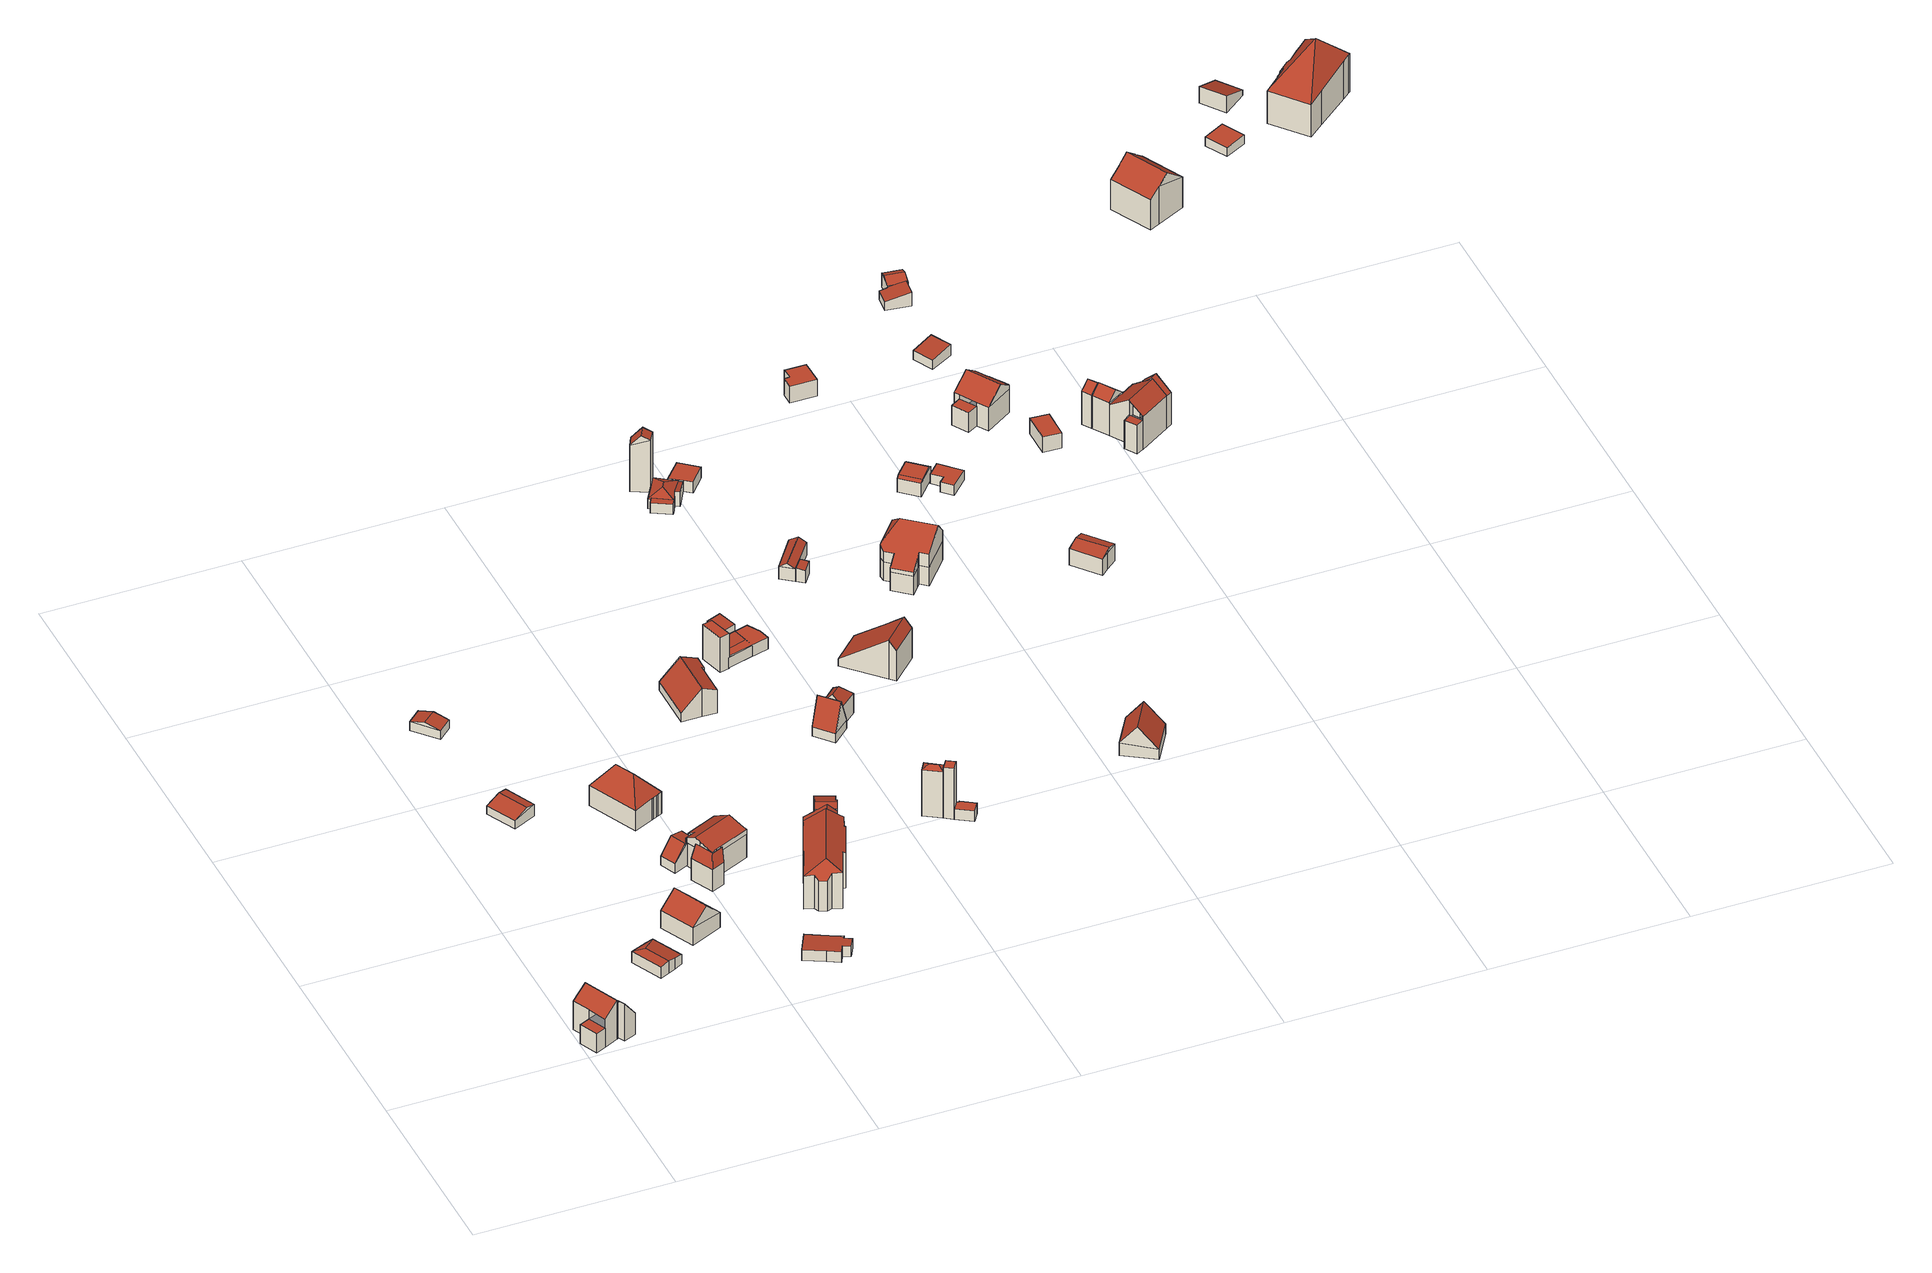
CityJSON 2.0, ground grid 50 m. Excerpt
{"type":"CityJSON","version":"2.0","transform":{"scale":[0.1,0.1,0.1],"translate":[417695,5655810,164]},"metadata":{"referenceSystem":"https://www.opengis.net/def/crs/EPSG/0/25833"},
"CityObjects":{
"building1":{"type":"Building","attributes":{"Gemeindeschluessel":14612000,"Geometrietyp2DReferenz":"3000","function":"31001_9998","roofType":"9999"},"children":["building1-1","building1-2"]},
"building1-1":{"type":"BuildingPart","attributes":{"Dachtyp_tdc":"tdcPolyFlatRoof","Dachneigung":0,"QualitaetDacherkennung":58,"Geometrietyp2DReferenz":"3000","measuredHeight":5.36,"roofType":"1000"},"parents":["building1"],"geometry":[{"type":"MultiSurface","lod":"2","boundaries":[[[0,1,2,3]],[[1,4,5,2]],[[4,6,7,5]],[[6,8,9,7]],[[8,6,4,1,0]],[[3,2,5,7,9]]],"semantics":{"surfaces":[{"type":"WallSurface"},{"type":"RoofSurface"},{"type":"GroundSurface"}],"values":[0,0,0,0,1,2]}}]},
"building1-2":{"type":"BuildingPart","attributes":{"Dachtyp_tdc":"tdcGableRoof","Dachneigung":50.96,"QualitaetDacherkennung":62,"Geometrietyp2DReferenz":"3000","measuredHeight":10.91,"roofType":"3100"},"parents":["building1"],"geometry":[{"type":"MultiSurface","lod":"2","boundaries":[[[10,11,12,9]],[[11,13,14,12]],[[13,15,16,14]],[[15,17,18,16]],[[17,19,20,18]],[[19,21,22,20]],[[21,23,24,22]],[[23,25,0,3,24]],[[10,9,8]],[[23,21,19,17,15,13]],[[13,11,10,25,23]],[[12,14,16,18,20,22,24,3,9]]],"semantics":{"surfaces":[{"type":"WallSurface"},{"type":"RoofSurface"},{"type":"GroundSurface"}],"values":[0,0,0,0,0,0,0,0,0,1,1,2]}}]},
"building2":{"type":"Building","attributes":{"Dachtyp_tdc":"tdcPolyFlatRoof","Gemeindeschluessel":14612000,"Dachneigung":51.79,"QualitaetDacherkennung":32,"Geometrietyp2DReferenz":"3000","measuredHeight":10.59,"function":"31001_9998","roofType":"2100"},"geometry":[{"type":"Solid","lod":"2","boundaries":[[[[26,27,28,29]],[[27,30,31,28]],[[30,19,32,31]],[[19,26,29,32]],[[19,30,27,26]],[[29,28,31,32]]]],"semantics":{"surfaces":[{"type":"WallSurface"},{"type":"RoofSurface"},{"type":"GroundSurface"}],"values":[[0,0,0,0,1,2]]}}]},
"building3":{"type":"Building","attributes":{"Dachtyp_tdc":"tdcHipAndGableRoof","Gemeindeschluessel":14612000,"Dachneigung":10.29,"QualitaetDacherkennung":81,"Geometrietyp2DReferenz":"3000","measuredHeight":3.55,"function":"31001_9998","roofType":"5000"},"geometry":[{"type":"Solid","lod":"2","boundaries":[[[[33,34,35,36]],[[34,37,38,35]],[[37,39,40,38]],[[39,41,42,40]],[[41,43,44,42]],[[43,45,46,44]],[[45,47,48,46]],[[47,33,36,48]],[[43,41,39,37,49]],[[37,34,33,49]],[[33,47,45,43,49]],[[36,35,38,40,42,44,46,48]]]],"semantics":{"surfaces":[{"type":"WallSurface"},{"type":"RoofSurface"},{"type":"GroundSurface"}],"values":[[0,0,0,0,0,0,0,0,1,1,1,2]]}}]},
"building4":{"type":"Building","attributes":{"Dachtyp_tdc":"tdcGableRoof","Gemeindeschluessel":14612000,"Dachneigung":18.29,"QualitaetDacherkennung":72,"Geometrietyp2DReferenz":"3000","measuredHeight":3.68,"function":"31001_9998","roofType":"3100"},"geometry":[{"type":"Solid","lod":"2","boundaries":[[[[50,51,52,53]],[[51,54,55,52]],[[54,56,57,55]],[[56,50,53,57]],[[54,51,58]],[[50,56,59]],[[51,50,59,58]],[[56,54,58,59]],[[53,52,55,57]]]],"semantics":{"surfaces":[{"type":"WallSurface"},{"type":"RoofSurface"},{"type":"GroundSurface"}],"values":[[0,0,0,0,0,0,1,1,2]]}}]},
"building5":{"type":"Building","attributes":{"Dachtyp_tdc":"tdcGableRoof","Gemeindeschluessel":14612000,"Dachneigung":14.4,"QualitaetDacherkennung":84,"Geometrietyp2DReferenz":"3000","measuredHeight":3.56,"function":"31001_9998","roofType":"3100"},"geometry":[{"type":"Solid","lod":"2","boundaries":[[[[60,61,62,63]],[[61,64,65,62]],[[64,66,67,65]],[[66,60,63,67]],[[64,61,68]],[[60,66,69]],[[61,60,69,68]],[[66,64,68,69]],[[63,62,65,67]]]],"semantics":{"surfaces":[{"type":"WallSurface"},{"type":"RoofSurface"},{"type":"GroundSurface"}],"values":[[0,0,0,0,0,0,1,1,2]]}}]},
"building6":{"type":"Building","attributes":{"Dachtyp_tdc":"tdcGableRoof","Gemeindeschluessel":14612000,"Dachneigung":44.96,"QualitaetDacherkennung":65,"Geometrietyp2DReferenz":"3000","measuredHeight":8.73,"function":"31001_9998","roofType":"3100"},"geometry":[{"type":"Solid","lod":"2","boundaries":[[[[70,71,72,73]],[[71,74,75,72]],[[74,76,77,75]],[[76,70,73,77]],[[74,71,78]],[[70,76,79]],[[71,70,79,78]],[[76,74,78,79]],[[73,72,75,77]]]],"semantics":{"surfaces":[{"type":"WallSurface"},{"type":"RoofSurface"},{"type":"GroundSurface"}],"values":[[0,0,0,0,0,0,1,1,2]]}}]},
"building7":{"type":"Building","attributes":{"Dachtyp_tdc":"tdcFreeFormRoof","Gemeindeschluessel":14612000,"Dachneigung":49.81,"QualitaetDacherkennung":14,"Geometrietyp2DReferenz":"3000","measuredHeight":6.57,"function":"31001_9998","roofType":"5000"},"geometry":[{"type":"Solid","lod":"2","boundaries":[[[[80,81,82,83]],[[81,84,85,82]],[[84,86,87,85]],[[86,88,89,87]],[[88,90,91,89]],[[90,92,93,91]],[[92,80,83,93]],[[90,88,86,94,95,80,92]],[[81,95,94,84]],[[86,84,94]],[[81,80,95]],[[83,82,85,87,89,91,93]]]],"semantics":{"surfaces":[{"type":"WallSurface"},{"type":"RoofSurface"},{"type":"GroundSurface"}],"values":[[0,0,0,0,0,0,0,1,1,0,0,2]]}}]},
"building8":{"type":"Building","attributes":{"Dachtyp_tdc":"tdcFreeFormRoof","Gemeindeschluessel":14612000,"Dachneigung":50.36,"QualitaetDacherkennung":69,"Geometrietyp2DReferenz":"3000","measuredHeight":11.25,"function":"31001_9998","roofType":"5000"},"geometry":[{"type":"Solid","lod":"2","boundaries":[[[[96,97,98,99]],[[97,100,101,98]],[[100,102,103,101]],[[102,104,105,103]],[[104,106,107,105]],[[106,108,109,107]],[[108,110,111,109]],[[110,96,99,111]],[[106,104,112,113,96,110,108]],[[114,115,100,97]],[[113,112,102,115,114]],[[96,113,114,97]],[[102,100,115]],[[104,102,112]],[[99,98,101,103,105,107,109,111]]]],"semantics":{"surfaces":[{"type":"WallSurface"},{"type":"RoofSurface"},{"type":"GroundSurface"}],"values":[[0,0,0,0,0,0,0,0,1,1,1,1,0,0,2]]}}]},
"building9":{"type":"Building","attributes":{"Dachtyp_tdc":"tdcFreeFormRoof","Gemeindeschluessel":14612000,"Dachneigung":66.87,"QualitaetDacherkennung":10,"Geometrietyp2DReferenz":"3000","measuredHeight":9.53,"function":"31001_9998","roofType":"5000"},"geometry":[{"type":"Solid","lod":"2","boundaries":[[[[116,117,118,119]],[[117,120,121,118]],[[120,122,123,121]],[[122,124,125,123]],[[124,126,127,125]],[[126,116,119,127]],[[128,129,126,124]],[[130,131,128,124,122]],[[130,122,120]],[[131,130,120,117]],[[129,128,131,117,116]],[[129,116,126]],[[119,118,121,123,125,127]]]],"semantics":{"surfaces":[{"type":"WallSurface"},{"type":"RoofSurface"},{"type":"GroundSurface"}],"values":[[0,0,0,0,0,0,1,1,0,1,1,0,2]]}}]},
"building10":{"type":"Building","attributes":{"Dachtyp_tdc":"tdcPolyFlatRoof","Gemeindeschluessel":14612000,"Dachneigung":2.77,"QualitaetDacherkennung":80,"Geometrietyp2DReferenz":"3000","measuredHeight":3.01,"function":"31001_9998","roofType":"2100"},"geometry":[{"type":"Solid","lod":"2","boundaries":[[[[132,133,134,135]],[[133,136,137,134]],[[136,138,139,137]],[[138,140,141,139]],[[140,142,143,141]],[[142,144,145,143]],[[144,146,147,145]],[[146,148,149,147]],[[148,150,151,149]],[[150,132,135,151]],[[150,148,146,144,142,140,138,136,133,132]],[[135,134,137,139,141,143,145,147,149,151]]]],"semantics":{"surfaces":[{"type":"WallSurface"},{"type":"RoofSurface"},{"type":"GroundSurface"}],"values":[[0,0,0,0,0,0,0,0,0,0,1,2]]}}]},
"building11":{"type":"Building","attributes":{"Dachtyp_tdc":"tdcFreeFormRoof","Gemeindeschluessel":14612000,"Dachneigung":14.36,"QualitaetDacherkennung":79,"Geometrietyp2DReferenz":"3000","measuredHeight":9.48,"function":"31001_9998","roofType":"5000"},"geometry":[{"type":"Solid","lod":"2","boundaries":[[[[152,80,153,154]],[[80,92,155,153]],[[92,156,157,155]],[[156,158,159,157]],[[158,160,161,159]],[[160,162,163,161]],[[162,164,165,163]],[[164,166,167,165]],[[166,168,169,167]],[[168,170,171,169]],[[170,172,173,171]],[[172,174,175,173]],[[174,176,177,175]],[[176,178,179,177]],[[178,152,154,179]],[[180,181,182,183,160,158,184,185,186,187]],[[188,189,190,180,187,191,192,193,194]],[[172,188,194,174]],[[174,194,193,176]],[[176,193,192,178]],[[178,192,191,152]],[[152,191,187,186,80]],[[166,181,180,190,168]],[[168,190,189,170]],[[170,189,188,172]],[[156,184,158]],[[92,185,184,156]],[[80,186,185,92]],[[162,183,182,164]],[[160,183,162]],[[164,182,181,166]],[[154,153,155,157,159,161,163,165,167,169,171,173,175,177,179]]]],"semantics":{"surfaces":[{"type":"WallSurface"},{"type":"RoofSurface"},{"type":"GroundSurface"}],"values":[[0,0,0,0,0,0,0,0,0,0,0,0,0,0,0,1,1,0,0,0,0,0,0,0,0,0,0,0,0,0,0,2]]}}]},
"building12":{"type":"Building","attributes":{"Gemeindeschluessel":14612000,"Geometrietyp2DReferenz":"3000","function":"31001_9998","roofType":"9999"},"children":["building12-1","building12-2","building12-3"]},
"building12-1":{"type":"BuildingPart","attributes":{"Dachtyp_tdc":"tdcGableRoof","Dachneigung":33.43,"QualitaetDacherkennung":50,"Geometrietyp2DReferenz":"3000","measuredHeight":12.68,"roofType":"3100"},"parents":["building12"],"geometry":[{"type":"MultiSurface","lod":"2","boundaries":[[[195,196,197,198]],[[196,199,200,197]],[[201,202,203,204]],[[205,206,207,208,209,210]],[[196,195,211,212,209,208,213,214]],[[196,214,199]],[[201,206,205,202]],[[203,215,198,197,200,204]]],"semantics":{"surfaces":[{"type":"WallSurface"},{"type":"RoofSurface"},{"type":"GroundSurface"}],"values":[0,0,0,1,1,0,0,2]}}]},
"building12-2":{"type":"BuildingPart","attributes":{"Dachtyp_tdc":"tdcGableRoof","Dachneigung":23.28,"QualitaetDacherkennung":22,"Geometrietyp2DReferenz":"3000","measuredHeight":11.85,"roofType":"3100"},"parents":["building12"],"geometry":[{"type":"MultiSurface","lod":"2","boundaries":[[[216,217,218,219]],[[217,220,221,218]],[[220,222,223,221]],[[222,224,225,223]],[[224,226,206,201,204,225]],[[227,228,229,200,199,214]],[[228,230,231,229]],[[230,232,233,231]],[[232,216,219,233]],[[228,227,213,207,226,224]],[[224,222,220,217,216,232,230,228]],[[219,218,221,223,225,204,200,229,231,233]]],"semantics":{"surfaces":[{"type":"WallSurface"},{"type":"RoofSurface"},{"type":"GroundSurface"}],"values":[0,0,0,0,0,0,0,0,0,1,1,2]}}]},
"building12-3":{"type":"BuildingPart","attributes":{"Dachtyp_tdc":"tdcHipAndGableRoof","Dachneigung":33.38,"QualitaetDacherkennung":37,"Geometrietyp2DReferenz":"3000","measuredHeight":12.71,"roofType":"5000"},"parents":["building12"],"geometry":[{"type":"MultiSurface","lod":"2","boundaries":[[[234,235,236,237]],[[235,238,239,236]],[[238,240,241,239]],[[240,242,243,241]],[[242,244,245,243]],[[244,246,247,245]],[[246,248,249,247]],[[248,250,251,249]],[[250,252,253,251]],[[252,254,255,253]],[[254,256,257,255]],[[256,258,195,198,257]],[[252,250,248,246,244,242,259]],[[242,240,238,235,234,260,261,210,212,262,259]],[[262,258,256,254,252,259]],[[198,215,203,263,237,236,239,241,243,245,247,249,251,253,255,257]],[[261,260,263,203,202,205]],[[260,234,237,263]]],"semantics":{"surfaces":[{"type":"WallSurface"},{"type":"RoofSurface"},{"type":"GroundSurface"}],"values":[0,0,0,0,0,0,0,0,0,0,0,0,1,1,1,2,0,0]}}]},
"building13":{"type":"Building","attributes":{"Dachtyp_tdc":"tdcGableRoof","Gemeindeschluessel":14612000,"Dachneigung":46.51,"QualitaetDacherkennung":20,"Geometrietyp2DReferenz":"3000","measuredHeight":7.98,"function":"31001_9998","roofType":"3100"},"geometry":[{"type":"Solid","lod":"2","boundaries":[[[[264,265,266,267]],[[265,268,269,266]],[[268,270,271,269]],[[270,272,273,271]],[[272,274,275,273]],[[274,276,277,275]],[[276,278,279,277]],[[278,264,267,279]],[[274,272,270,268]],[[268,265,264,278,276,274]],[[267,266,269,271,273,275,277,279]]]],"semantics":{"surfaces":[{"type":"WallSurface"},{"type":"RoofSurface"},{"type":"GroundSurface"}],"values":[[0,0,0,0,0,0,0,0,1,1,2]]}}]},
"building14":{"type":"Building","attributes":{"Gemeindeschluessel":14612000,"Dachorientierung":0,"MittlereTraufHoehe":192.72,"ObjektHoehe":9.96,"BodenHoehe":182.77,"Geometrietyp2DReferenz":"3000","BezugspunktDach":"2000","AbsoluteHoehe":192.72,"Dachflaeche":16.51,"measuredHeight":9.96,"function":"31001_9998","storeysAboveGround":3},"geometry":[{"type":"MultiSurface","lod":"2","boundaries":[[[280,281,282,283]],[[283,282,284,285]],[[282,281,286,284]],[[281,280,287,286]],[[280,283,285,287]],[[285,284,286,287]]],"semantics":{"surfaces":[{"type":"RoofSurface"},{"type":"WallSurface"},{"type":"GroundSurface"}],"values":[0,1,1,1,1,2]}}]},
"building15":{"type":"Building","attributes":{"Dachtyp_tdc":"tdcFreeFormRoof","Gemeindeschluessel":14612000,"Dachneigung":68.42,"QualitaetDacherkennung":8,"Geometrietyp2DReferenz":"3000","measuredHeight":9.81,"function":"31001_9998","roofType":"5000"},"geometry":[{"type":"Solid","lod":"2","boundaries":[[[[288,289,290,291]],[[289,292,293,290]],[[292,294,295,293]],[[294,296,297,295]],[[296,288,291,297]],[[298,296,294,292,299]],[[288,298,299,289]],[[292,289,299]],[[288,296,298]],[[291,290,293,295,297]]]],"semantics":{"surfaces":[{"type":"WallSurface"},{"type":"RoofSurface"},{"type":"GroundSurface"}],"values":[[0,0,0,0,0,1,1,0,0,2]]}}]},
"building16":{"type":"Building","attributes":{"Dachtyp_tdc":"tdcPolyFlatRoof","Gemeindeschluessel":14612000,"Dachneigung":5.28,"QualitaetDacherkennung":84,"Geometrietyp2DReferenz":"3000","measuredHeight":3.54,"function":"31001_9998","roofType":"2100"},"geometry":[{"type":"Solid","lod":"2","boundaries":[[[[300,301,302,303]],[[301,304,305,302]],[[304,306,307,305]],[[306,308,309,307]],[[308,310,311,309]],[[308,306,304,301,300,310]],[[311,303,302,305,307,309]],[[310,300,303,311]]]],"semantics":{"surfaces":[{"type":"WallSurface"},{"type":"RoofSurface"},{"type":"GroundSurface"}],"values":[[0,0,0,0,0,1,2,0]]}}]},
"building17":{"type":"Building","attributes":{"Dachtyp_tdc":"tdcFreeFormRoof","Gemeindeschluessel":14612000,"Dachneigung":32.4,"QualitaetDacherkennung":2,"Geometrietyp2DReferenz":"3000","measuredHeight":14.07,"function":"31001_9998","roofType":"5000"},"geometry":[{"type":"Solid","lod":"2","boundaries":[[[[312,313,314,315]],[[313,316,317,314]],[[316,318,319,317]],[[318,320,321,319]],[[320,312,315,321]],[[322,320,318]],[[323,324,322,318,316]],[[323,316,313]],[[324,323,313,312]],[[322,324,312,320]],[[315,314,317,319,321]]]],"semantics":{"surfaces":[{"type":"WallSurface"},{"type":"RoofSurface"},{"type":"GroundSurface"}],"values":[[0,0,0,0,0,1,1,1,1,1,2]]}}]},
"building18":{"type":"Building","attributes":{"Dachtyp_tdc":"tdcPolyFlatRoof","Gemeindeschluessel":14612000,"Dachneigung":3.22,"QualitaetDacherkennung":56,"Geometrietyp2DReferenz":"3000","measuredHeight":2.99,"function":"31001_9998","roofType":"2100"},"geometry":[{"type":"Solid","lod":"2","boundaries":[[[[325,326,327,328]],[[326,329,330,327]],[[329,331,332,330]],[[331,333,334,332]],[[333,325,328,334]],[[333,331,329,326,325]],[[328,327,330,332,334]]]],"semantics":{"surfaces":[{"type":"WallSurface"},{"type":"RoofSurface"},{"type":"GroundSurface"}],"values":[[0,0,0,0,0,1,2]]}}]},
"building19":{"type":"Building","attributes":{"Dachtyp_tdc":"tdcPolyFlatRoof","Gemeindeschluessel":14612000,"Dachneigung":0,"QualitaetDacherkennung":4,"Geometrietyp2DReferenz":"3000","measuredHeight":14.51,"function":"31001_9998","roofType":"1000"},"geometry":[{"type":"Solid","lod":"2","boundaries":[[[[335,336,315,337]],[[336,338,321,315]],[[338,339,340,321]],[[339,335,337,340]],[[339,338,336,335]],[[337,315,321,340]]]],"semantics":{"surfaces":[{"type":"WallSurface"},{"type":"RoofSurface"},{"type":"GroundSurface"}],"values":[[0,0,0,0,1,2]]}}]},
"building20":{"type":"Building","attributes":{"Gemeindeschluessel":14612000,"Dachneigung":90,"Dachorientierung":0,"MittlereTraufHoehe":186.32,"QualitaetDacherkennung":70,"ObjektHoehe":3.33,"BodenHoehe":183,"Geometrietyp2DReferenz":"3000","AbsoluteHoehe":186.32,"Dachflaeche":70.35,"measuredHeight":3.33,"function":"31001_9998","roofType":"1000","storeysAboveGround":1},"geometry":[{"type":"MultiSurface","lod":"2","boundaries":[[[341,342,343,344]],[[342,345,346,343]],[[345,347,348,346]],[[347,349,350,348]],[[349,341,344,350]],[[349,347,345,342,341]],[[344,343,346,348,350]]],"semantics":{"surfaces":[{"type":"WallSurface"},{"type":"RoofSurface"},{"type":"GroundSurface"}],"values":[0,0,0,0,0,1,2]}}]},
"building21":{"type":"Building","attributes":{"Dachtyp_tdc":"tdcFreeFormRoof","Gemeindeschluessel":14612000,"Dachneigung":48.49,"QualitaetDacherkennung":9,"Geometrietyp2DReferenz":"3000","measuredHeight":8.35,"function":"31001_9998","roofType":"5000"},"geometry":[{"type":"Solid","lod":"2","boundaries":[[[[351,352,353,354]],[[352,355,356,353]],[[355,357,358,356]],[[357,351,354,358]],[[359,360,357,355]],[[359,355,352]],[[360,359,352,351]],[[360,351,357]],[[354,353,356,358]]]],"semantics":{"surfaces":[{"type":"WallSurface"},{"type":"RoofSurface"},{"type":"GroundSurface"}],"values":[[0,0,0,0,1,1,1,0,2]]}}]},
"building22":{"type":"Building","attributes":{"Dachtyp_tdc":"tdcPolyFlatRoof","Gemeindeschluessel":14612000,"Dachneigung":0,"QualitaetDacherkennung":32,"Geometrietyp2DReferenz":"3000","measuredHeight":3,"function":"31001_9998","roofType":"1000"},"geometry":[{"type":"Solid","lod":"2","boundaries":[[[[361,362,340,337]],[[362,363,364,340]],[[363,365,366,364]],[[365,367,368,366]],[[367,369,370,368]],[[369,361,337,370]],[[369,367,365,363,362,361]],[[337,340,364,366,368,370]]]],"semantics":{"surfaces":[{"type":"WallSurface"},{"type":"RoofSurface"},{"type":"GroundSurface"}],"values":[[0,0,0,0,0,0,1,2]]}}]},
"building23":{"type":"Building","attributes":{"Dachtyp_tdc":"tdcGableRoof","Gemeindeschluessel":14612000,"Dachneigung":47.45,"QualitaetDacherkennung":5,"Geometrietyp2DReferenz":"3000","measuredHeight":15.98,"function":"31001_9998","roofType":"3100"},"geometry":[{"type":"Solid","lod":"2","boundaries":[[[[371,372,373,374]],[[372,375,376,373]],[[375,377,378,376]],[[377,371,374,378]],[[375,372,379]],[[371,377,380]],[[372,371,380,379]],[[377,375,379,380]],[[374,373,376,378]]]],"semantics":{"surfaces":[{"type":"WallSurface"},{"type":"RoofSurface"},{"type":"GroundSurface"}],"values":[[0,0,0,0,0,0,1,1,2]]}}]},
"building24":{"type":"Building","attributes":{"Gemeindeschluessel":14612000,"Geometrietyp2DReferenz":"3000","function":"31001_9998","roofType":"9999"},"children":["building24-1","building24-2","building24-3"]},
"building24-1":{"type":"BuildingPart","attributes":{"Dachtyp_tdc":"tdcPolyFlatRoof","Dachneigung":6.67,"QualitaetDacherkennung":62,"Geometrietyp2DReferenz":"3000","measuredHeight":3.01,"roofType":"2100"},"parents":["building24"],"geometry":[{"type":"MultiSurface","lod":"2","boundaries":[[[381,382,383,384,385]],[[382,386,387,383]],[[386,388,389,390,387]],[[388,386,382,381]],[[384,383,387,390]]],"semantics":{"surfaces":[{"type":"WallSurface"},{"type":"RoofSurface"},{"type":"GroundSurface"}],"values":[0,0,0,1,2]}}]},
"building24-2":{"type":"BuildingPart","attributes":{"Dachtyp_tdc":"tdcPolyFlatRoof","Dachneigung":13.52,"QualitaetDacherkennung":36,"Geometrietyp2DReferenz":"3000","measuredHeight":4.04,"roofType":"2100"},"parents":["building24"],"geometry":[{"type":"MultiSurface","lod":"2","boundaries":[[[391,392,393,394]],[[392,395,396,393]],[[395,397,398,399,396]],[[395,392,391,400,397]],[[399,394,393,396]]],"semantics":{"surfaces":[{"type":"WallSurface"},{"type":"RoofSurface"},{"type":"GroundSurface"}],"values":[0,0,0,1,2]}}]},
"building24-3":{"type":"BuildingPart","attributes":{"Dachtyp_tdc":"tdcFreeFormRoof","Dachneigung":24.64,"QualitaetDacherkennung":26,"Geometrietyp2DReferenz":"3000","measuredHeight":4.13,"roofType":"5000"},"parents":["building24"],"geometry":[{"type":"MultiSurface","lod":"2","boundaries":[[[389,401,402,390]],[[401,403,404,402]],[[403,405,406,404]],[[405,407,408,406]],[[407,409,391,394,408]],[[398,385,384,399]],[[410,409,407,405]],[[411,410,405,403,401]],[[411,401,389,385]],[[410,411,385,398,400,409]],[[390,402,404,406,408,394,399,384]]],"semantics":{"surfaces":[{"type":"WallSurface"},{"type":"RoofSurface"},{"type":"GroundSurface"}],"values":[0,0,0,0,0,0,1,1,1,1,2]}}]},
"building25":{"type":"Building","attributes":{"Dachtyp_tdc":"tdcPolyFlatRoof","Gemeindeschluessel":14612000,"Dachneigung":0,"QualitaetDacherkennung":25,"Geometrietyp2DReferenz":"3000","measuredHeight":3.15,"function":"31001_9998","roofType":"1000"},"geometry":[{"type":"Solid","lod":"2","boundaries":[[[[412,413,414,415]],[[413,416,417,414]],[[416,418,419,417]],[[418,420,421,419]],[[420,412,415,421]],[[420,418,416,413,412]],[[415,414,417,419,421]]]],"semantics":{"surfaces":[{"type":"WallSurface"},{"type":"RoofSurface"},{"type":"GroundSurface"}],"values":[[0,0,0,0,0,1,2]]}}]},
"building26":{"type":"Building","attributes":{"Dachtyp_tdc":"tdcGableRoof","Gemeindeschluessel":14612000,"Dachneigung":36.1,"QualitaetDacherkennung":40,"Geometrietyp2DReferenz":"3000","measuredHeight":11.15,"function":"31001_9998","roofType":"3100"},"geometry":[{"type":"Solid","lod":"2","boundaries":[[[[422,423,424,425]],[[423,426,427,424]],[[426,428,429,427]],[[428,430,431,429]],[[430,432,433,431]],[[432,434,435,433]],[[434,436,437,435]],[[436,422,425,437]],[[432,430,428,426,423,422]],[[422,436,434,432]],[[425,424,427,429,431,433,435,437]]]],"semantics":{"surfaces":[{"type":"WallSurface"},{"type":"RoofSurface"},{"type":"GroundSurface"}],"values":[[0,0,0,0,0,0,0,0,1,1,2]]}}]},
"building27":{"type":"Building","attributes":{"Dachtyp_tdc":"tdcPolyFlatRoof","Gemeindeschluessel":14612000,"Dachneigung":7.16,"QualitaetDacherkennung":73,"Geometrietyp2DReferenz":"3000","measuredHeight":3.72,"function":"31001_9998","roofType":"2100"},"geometry":[{"type":"Solid","lod":"2","boundaries":[[[[438,439,440,441]],[[439,442,443,440]],[[442,444,445,443]],[[444,438,441,445]],[[444,442,439,438]],[[441,440,443,445]]]],"semantics":{"surfaces":[{"type":"WallSurface"},{"type":"RoofSurface"},{"type":"GroundSurface"}],"values":[[0,0,0,0,1,2]]}}]},
"building28":{"type":"Building","attributes":{"Dachtyp_tdc":"tdcGableRoof","Gemeindeschluessel":14612000,"Dachneigung":28.55,"QualitaetDacherkennung":61,"Geometrietyp2DReferenz":"3000","measuredHeight":4.74,"function":"31001_9998","roofType":"3100"},"geometry":[{"type":"Solid","lod":"2","boundaries":[[[[446,447,448,449]],[[447,450,441,448]],[[450,451,445,441]],[[451,452,453,445]],[[452,446,449,453]],[[446,452,454,455]],[[451,450,447,455,454]],[[454,452,451]],[[446,455,447]],[[449,448,441,445,453]]]],"semantics":{"surfaces":[{"type":"WallSurface"},{"type":"RoofSurface"},{"type":"GroundSurface"}],"values":[[0,0,0,0,0,1,1,0,0,2]]}}]},
"building29":{"type":"Building","attributes":{"Dachtyp_tdc":"tdcFreeFormRoof","Gemeindeschluessel":14612000,"Dachneigung":29.75,"QualitaetDacherkennung":34,"Geometrietyp2DReferenz":"3000","measuredHeight":12.66,"function":"31001_9998","roofType":"5000"},"geometry":[{"type":"Solid","lod":"2","boundaries":[[[[456,457,458,459]],[[457,460,461,458]],[[460,462,463,461]],[[462,464,465,463]],[[464,466,467,465]],[[466,468,469,467]],[[468,470,471,469]],[[470,472,473,471]],[[472,474,475,473]],[[474,476,477,475]],[[476,478,479,477]],[[478,480,481,479]],[[480,482,483,481]],[[482,484,485,483]],[[484,486,487,485]],[[486,488,489,487]],[[488,490,491,489]],[[490,492,493,491]],[[492,494,495,493]],[[494,496,497,495]],[[496,456,459,497]],[[498,499,500,501]],[[502,503,504,505,500,499,506,507,508,509,510,511]],[[512,513,514,470,468,466,515,516,517,518,501,500,505]],[[456,501,518,457]],[[457,518,517,460]],[[460,517,516,462]],[[462,516,515,464]],[[464,515,466]],[[470,514,472]],[[472,514,513,474]],[[474,513,512,476]],[[476,512,505,504,478]],[[482,502,511,484]],[[484,511,510,486]],[[486,510,509,488]],[[488,509,508,490]],[[490,508,507,492]],[[492,507,506,494]],[[478,504,503,480]],[[480,503,502,482]],[[496,494,506,499,498,501,456]],[[459,458,461,463,465,467,469,471,473,475,477,479,481,483,485,487,489,491,493,495,497]]]],"semantics":{"surfaces":[{"type":"WallSurface"},{"type":"RoofSurface"},{"type":"GroundSurface"}],"values":[[0,0,0,0,0,0,0,0,0,0,0,0,0,0,0,0,0,0,0,0,0,1,1,1,0,0,0,0,0,0,0,0,0,0,0,0,0,0,0,0,0,0,2]]}}]},
"building30":{"type":"Building","attributes":{"Dachtyp_tdc":"tdcFreeFormRoof","Gemeindeschluessel":14612000,"Dachneigung":50.08,"QualitaetDacherkennung":75,"Geometrietyp2DReferenz":"3000","measuredHeight":8.73,"function":"31001_9998","roofType":"5000"},"geometry":[{"type":"Solid","lod":"2","boundaries":[[[[519,520,521,522]],[[520,523,524,521]],[[523,525,526,524]],[[525,527,528,526]],[[527,529,530,528]],[[529,519,522,530]],[[531,532,527,525,523,520]],[[519,529,532,531]],[[520,519,531]],[[529,527,532]],[[522,521,524,526,528,530]]]],"semantics":{"surfaces":[{"type":"WallSurface"},{"type":"RoofSurface"},{"type":"GroundSurface"}],"values":[[0,0,0,0,0,0,1,1,0,0,2]]}}]},
"building31":{"type":"Building","attributes":{"Dachtyp_tdc":"tdcPolyFlatRoof","Gemeindeschluessel":14612000,"Dachneigung":0,"QualitaetDacherkennung":60,"Geometrietyp2DReferenz":"3000","measuredHeight":4.76,"function":"31001_9998","roofType":"1000"},"geometry":[{"type":"Solid","lod":"2","boundaries":[[[[533,534,535,536]],[[534,537,538,535]],[[537,539,540,538]],[[539,541,542,540]],[[541,543,544,542]],[[543,533,536,544]],[[543,541,539,537,534,533]],[[536,535,538,540,542,544]]]],"semantics":{"surfaces":[{"type":"WallSurface"},{"type":"RoofSurface"},{"type":"GroundSurface"}],"values":[[0,0,0,0,0,0,1,2]]}}]},
"building32":{"type":"Building","attributes":{"Gemeindeschluessel":14612000,"Dachneigung":90,"Dachorientierung":-48.52,"MittlereTraufHoehe":198.46,"QualitaetDacherkennung":27,"ObjektHoehe":4.29,"BodenHoehe":194.71,"Geometrietyp2DReferenz":"3000","AbsoluteHoehe":199.01,"Dachflaeche":40.87,"measuredHeight":4.29,"function":"31001_9998","roofType":"9999","storeysAboveGround":1},"geometry":[{"type":"MultiSurface","lod":"2","boundaries":[[[545,546,547,548]],[[546,549,550,547]],[[549,551,552,550]],[[551,545,548,552]],[[546,545,553,554]],[[549,546,554,555]],[[551,549,555,556]],[[545,551,556,553]],[[555,554,553,556]],[[548,547,550,552]]],"semantics":{"surfaces":[{"type":"WallSurface"},{"type":"RoofSurface"},{"type":"GroundSurface"}],"values":[0,0,0,0,1,0,1,0,1,2]}}]},
"building33":{"type":"Building","attributes":{"Dachtyp_tdc":"tdcPolyFlatRoof","Gemeindeschluessel":14612000,"Dachneigung":0,"QualitaetDacherkennung":70,"Geometrietyp2DReferenz":"3000","measuredHeight":2.81,"function":"31001_9998","roofType":"1000"},"geometry":[{"type":"Solid","lod":"2","boundaries":[[[[557,558,559,560]],[[558,561,562,559]],[[561,563,564,562]],[[563,565,566,564]],[[565,567,568,566]],[[567,557,560,568]],[[567,565,563,561,558,557]],[[560,559,562,564,566,568]]]],"semantics":{"surfaces":[{"type":"WallSurface"},{"type":"RoofSurface"},{"type":"GroundSurface"}],"values":[[0,0,0,0,0,0,1,2]]}}]},
"building34":{"type":"Building","attributes":{"Dachtyp_tdc":"tdcGableRoof","Gemeindeschluessel":14612000,"Dachneigung":15.01,"QualitaetDacherkennung":55,"Geometrietyp2DReferenz":"3000","measuredHeight":5.56,"function":"31001_9998","roofType":"3100"},"geometry":[{"type":"Solid","lod":"2","boundaries":[[[[569,570,571,572]],[[570,573,574,571]],[[573,575,576,574]],[[575,577,578,576]],[[577,569,572,578]],[[579,580,581,582]],[[573,583,581,580,575]],[[570,583,573]],[[569,582,581,583,570]],[[577,579,582,569]],[[575,580,579,577]],[[572,571,574,576,578]]]],"semantics":{"surfaces":[{"type":"WallSurface"},{"type":"RoofSurface"},{"type":"GroundSurface"}],"values":[[0,0,0,0,0,1,1,0,0,0,0,2]]}}]},
"building35":{"type":"Building","attributes":{"Dachtyp_tdc":"tdcPolyFlatRoof","Gemeindeschluessel":14612000,"Dachneigung":2.66,"QualitaetDacherkennung":75,"Geometrietyp2DReferenz":"3000","measuredHeight":4.53,"function":"31001_9998","roofType":"2100"},"geometry":[{"type":"Solid","lod":"2","boundaries":[[[[584,585,586,587]],[[585,588,589,586]],[[588,590,591,589]],[[590,584,587,591]],[[590,588,585,584]],[[587,586,589,591]]]],"semantics":{"surfaces":[{"type":"WallSurface"},{"type":"RoofSurface"},{"type":"GroundSurface"}],"values":[[0,0,0,0,1,2]]}}]},
"building36":{"type":"Building","attributes":{"Gemeindeschluessel":14612000,"Geometrietyp2DReferenz":"3000","function":"31001_9998","roofType":"9999"},"children":["building36-1","building36-2","building36-3"]},
"building36-1":{"type":"BuildingPart","attributes":{"Dachtyp_tdc":"tdcPolyFlatRoof","Dachneigung":0,"QualitaetDacherkennung":53,"Geometrietyp2DReferenz":"3000","measuredHeight":5.56,"roofType":"1000"},"parents":["building36"],"geometry":[{"type":"MultiSurface","lod":"2","boundaries":[[[592,593,594,595]],[[593,596,597,594]],[[596,598,599,597]],[[596,593,592,598]],[[599,595,594,597]]],"semantics":{"surfaces":[{"type":"WallSurface"},{"type":"RoofSurface"},{"type":"GroundSurface"}],"values":[0,0,0,1,2]}}]},
"building36-2":{"type":"BuildingPart","attributes":{"Dachtyp_tdc":"tdcPolyFlatRoof","Dachneigung":41.53,"QualitaetDacherkennung":46,"Geometrietyp2DReferenz":"3000","measuredHeight":7.82,"roofType":"2100"},"parents":["building36"],"geometry":[{"type":"MultiSurface","lod":"2","boundaries":[[[600,601,602,603,604]],[[600,605,606,601]],[[605,607,608,606]],[[607,609,610,608]],[[609,611,612,610]],[[611,613,614,612]],[[613,615,616,617,614]],[[615,613,611,609,607,605,600,604]],[[602,601,606,608,610,612,614,617]]],"semantics":{"surfaces":[{"type":"WallSurface"},{"type":"RoofSurface"},{"type":"GroundSurface"}],"values":[0,0,0,0,0,0,0,1,2]}}]},
"building36-3":{"type":"BuildingPart","attributes":{"Dachtyp_tdc":"tdcGableRoof","Dachneigung":37.21,"QualitaetDacherkennung":70,"Geometrietyp2DReferenz":"3000","measuredHeight":10.38,"roofType":"3100"},"parents":["building36"],"geometry":[{"type":"MultiSurface","lod":"2","boundaries":[[[618,619,620,621,622,623]],[[624,625,621,620]],[[616,615,625,624]],[[626,627,604,603]],[[623,622,627,626]],[[602,617,628,629,595,599,630,631]],[[616,624,628,617]],[[624,620,629,628]],[[620,619,592,595,629]],[[618,623,630,599,598]],[[623,626,631,630]],[[626,603,602,631]],[[615,604,627,622,621,625]]],"semantics":{"surfaces":[{"type":"RoofSurface"},{"type":"WallSurface"},{"type":"GroundSurface"}],"values":[0,1,1,1,1,2,1,1,1,1,1,1,0]}}]},
"building37":{"type":"Building","attributes":{"Dachtyp_tdc":"tdcPolyFlatRoof","Gemeindeschluessel":14612000,"Dachneigung":5.93,"QualitaetDacherkennung":55,"Geometrietyp2DReferenz":"3000","measuredHeight":3.17,"function":"31001_9998","roofType":"2100"},"geometry":[{"type":"Solid","lod":"2","boundaries":[[[[632,633,634,635]],[[633,636,637,634]],[[636,638,639,637]],[[638,632,635,639]],[[638,636,633,632]],[[635,634,637,639]]]],"semantics":{"surfaces":[{"type":"WallSurface"},{"type":"RoofSurface"},{"type":"GroundSurface"}],"values":[[0,0,0,0,1,2]]}}]},
"building38":{"type":"Building","attributes":{"Gemeindeschluessel":14612000,"Geometrietyp2DReferenz":"3000","function":"31001_9998","roofType":"9999"},"children":["building38-1","building38-2"]},
"building38-1":{"type":"BuildingPart","attributes":{"Dachtyp_tdc":"tdcPolyFlatRoof","Dachneigung":12.41,"QualitaetDacherkennung":60,"Geometrietyp2DReferenz":"3000","measuredHeight":3.94,"roofType":"2100"},"parents":["building38"],"geometry":[{"type":"MultiSurface","lod":"2","boundaries":[[[640,641,642,643]],[[641,644,645,642]],[[646,647,648,649,650]],[[647,640,643,648]],[[647,646,651,644,641,640]],[[643,642,645,649,648]]],"semantics":{"surfaces":[{"type":"WallSurface"},{"type":"RoofSurface"},{"type":"GroundSurface"}],"values":[0,0,0,0,1,2]}}]},
"building38-2":{"type":"BuildingPart","attributes":{"Dachtyp_tdc":"tdcGableRoof","Dachneigung":28.93,"QualitaetDacherkennung":55,"Geometrietyp2DReferenz":"3000","measuredHeight":4.66,"roofType":"3100"},"parents":["building38"],"geometry":[{"type":"MultiSurface","lod":"2","boundaries":[[[652,653,654,655]],[[653,650,649,654]],[[656,657,658,645,644]],[[657,652,655,658]],[[657,659,660,652]],[[650,653,660,659,656,651]],[[656,659,657]],[[652,660,653]],[[655,654,649,645,658]]],"semantics":{"surfaces":[{"type":"WallSurface"},{"type":"RoofSurface"},{"type":"GroundSurface"}],"values":[0,0,0,0,1,1,0,0,2]}}]},
"building39":{"type":"Building","attributes":{"Dachtyp_tdc":"tdcGableRoof","Gemeindeschluessel":14612000,"Dachneigung":41.34,"QualitaetDacherkennung":36,"Geometrietyp2DReferenz":"3000","measuredHeight":11.49,"function":"31001_9998","roofType":"3100"},"geometry":[{"type":"Solid","lod":"2","boundaries":[[[[661,662,663,664]],[[665,666,667,668]],[[669,670,666,665]],[[670,662,667,666]],[[662,661,668,667]],[[661,669,665,668]],[[662,670,663]],[[669,661,664]],[[670,669,664,663]]]],"semantics":{"surfaces":[{"type":"RoofSurface"},{"type":"GroundSurface"},{"type":"WallSurface"}],"values":[[0,1,2,2,2,2,2,2,0]]}}]},
"building40":{"type":"Building","attributes":{"Gemeindeschluessel":14612000,"Geometrietyp2DReferenz":"3000","function":"31001_9998","roofType":"9999"},"children":["building40-1","building40-2","building40-3","building40-4"]},
"building40-1":{"type":"BuildingPart","attributes":{"Dachtyp_tdc":"tdcGableRoof","Dachneigung":40.15,"QualitaetDacherkennung":74,"Geometrietyp2DReferenz":"3000","measuredHeight":11.46,"roofType":"3100"},"parents":["building40"],"geometry":[{"type":"MultiSurface","lod":"2","boundaries":[[[671,672,673,674,675]],[[676,677,667,678,679]],[[677,671,675,667]],[[676,672,680]],[[671,677,681]],[[672,671,681,680]],[[677,676,680,681]],[[675,674,678,667]]],"semantics":{"surfaces":[{"type":"WallSurface"},{"type":"RoofSurface"},{"type":"GroundSurface"}],"values":[0,0,0,0,0,1,1,2]}}]},
"building40-2":{"type":"BuildingPart","attributes":{"Dachtyp_tdc":"tdcPolyFlatRoof","Dachneigung":7.68,"QualitaetDacherkennung":49,"Geometrietyp2DReferenz":"3000","measuredHeight":8.3,"roofType":"2100"},"parents":["building40"],"geometry":[{"type":"MultiSurface","lod":"2","boundaries":[[[682,683,684,685]],[[686,687,688,689]],[[687,682,685,688]],[[687,686,683,682]],[[685,684,689,688]]],"semantics":{"surfaces":[{"type":"WallSurface"},{"type":"RoofSurface"},{"type":"GroundSurface"}],"values":[0,0,0,1,2]}}]},
"building40-3":{"type":"BuildingPart","attributes":{"Dachtyp_tdc":"tdcGableRoof","Dachneigung":40.21,"QualitaetDacherkennung":63,"Geometrietyp2DReferenz":"3000","measuredHeight":12.64,"roofType":"3100"},"parents":["building40"],"geometry":[{"type":"MultiSurface","lod":"2","boundaries":[[[690,691,692,693]],[[691,694,695,692]],[[694,696,697,695]],[[696,698,699,697]],[[694,691,690,700,701]],[[701,702,703,698,696,694]],[[704,693,692,695,697,699,705]]],"semantics":{"surfaces":[{"type":"WallSurface"},{"type":"RoofSurface"},{"type":"GroundSurface"}],"values":[0,0,0,0,1,1,2]}}]},
"building40-4":{"type":"BuildingPart","attributes":{"Dachtyp_tdc":"tdcGableRoof","Dachneigung":35.55,"QualitaetDacherkennung":64,"Geometrietyp2DReferenz":"3000","measuredHeight":12.52,"roofType":"3100"},"parents":["building40"],"geometry":[{"type":"MultiSurface","lod":"2","boundaries":[[[706,707,690,693,708]],[[709,710,711,699,698]],[[710,712,686,689,711]],[[713,714,715,684,683]],[[714,679,678,715]],[[673,706,708,674]],[[714,713,712,710,709,716]],[[716,702,717,700,707,706,673,679,714]],[[708,693,704,705,699,711,689,684,715,678,674]]],"semantics":{"surfaces":[{"type":"WallSurface"},{"type":"RoofSurface"},{"type":"GroundSurface"}],"values":[0,0,0,0,0,0,1,1,2]}}]},
"building41":{"type":"Building","attributes":{"Dachtyp_tdc":"tdcFreeFormRoof","Gemeindeschluessel":14612000,"Dachneigung":37.32,"QualitaetDacherkennung":52,"Geometrietyp2DReferenz":"3000","measuredHeight":12.99,"function":"31001_9998","roofType":"5000"},"geometry":[{"type":"Solid","lod":"2","boundaries":[[[[718,719,720,721]],[[719,722,723,720]],[[722,724,725,723]],[[724,726,727,725]],[[726,728,729,727]],[[728,730,731,729]],[[730,732,733,731]],[[732,718,721,733]],[[734,730,728,726,724,735]],[[718,732,734,735,722,719]],[[724,722,735]],[[732,730,734]],[[721,720,723,725,727,729,731,733]]]],"semantics":{"surfaces":[{"type":"WallSurface"},{"type":"RoofSurface"},{"type":"GroundSurface"}],"values":[[0,0,0,0,0,0,0,0,1,1,0,0,2]]}}]},
"building42":{"type":"Building","attributes":{"Gemeindeschluessel":14612000,"Dachneigung":90,"Dachorientierung":0,"MittlereTraufHoehe":230.54,"QualitaetDacherkennung":21,"ObjektHoehe":2.54,"BodenHoehe":228,"Geometrietyp2DReferenz":"3000","AbsoluteHoehe":230.54,"Dachflaeche":38.65,"measuredHeight":2.54,"function":"31001_9998","roofType":"1000","storeysAboveGround":1},"geometry":[{"type":"MultiSurface","lod":"2","boundaries":[[[736,737,738,739]],[[736,740,741,737]],[[738,742,743,739]],[[737,741,742,738]],[[741,740,743,742]],[[740,736,739,743]]],"semantics":{"surfaces":[{"type":"WallSurface"},{"type":"RoofSurface"},{"type":"GroundSurface"}],"values":[0,1,2,0,0,0]}}]},
"building43":{"type":"Building","attributes":{"Dachtyp_tdc":"tdcPolyFlatRoof","Gemeindeschluessel":14612000,"Dachneigung":23.2,"QualitaetDacherkennung":27,"Geometrietyp2DReferenz":"3000","measuredHeight":4.88,"function":"31001_9998","roofType":"2100"},"geometry":[{"type":"Solid","lod":"2","boundaries":[[[[744,745,746,747]],[[745,748,749,746]],[[748,750,751,749]],[[750,744,747,751]],[[750,748,745,744]],[[747,746,749,751]]]],"semantics":{"surfaces":[{"type":"WallSurface"},{"type":"RoofSurface"},{"type":"GroundSurface"}],"values":[[0,0,0,0,1,2]]}}]},
"building44":{"type":"Building","attributes":{"Dachtyp_tdc":"tdcTentRoof","Gemeindeschluessel":14612000,"Dachneigung":50.64,"QualitaetDacherkennung":21,"Geometrietyp2DReferenz":"3000","measuredHeight":17.39,"function":"31001_9998","roofType":"4000"},"geometry":[{"type":"Solid","lod":"2","boundaries":[[[[752,753,754,755]],[[753,756,757,754]],[[756,758,759,757]],[[758,760,761,759]],[[760,762,763,761]],[[764,765,766,767]],[[765,768,769,766]],[[768,770,771,769]],[[770,772,773,771]],[[772,774,775,773]],[[774,776,777,775]],[[776,778,779,777]],[[778,780,781,779]],[[780,782,783,781]],[[782,752,755,783]],[[768,765,784]],[[776,774,772,770,768,784]],[[778,776,784]],[[765,764,785,762,760,758,756,753,752,782,780,778,784]],[[755,754,757,759,761,763,786,767,766,769,771,773,775,777,779,781,783]],[[762,785,786,763]],[[785,764,767,786]]]],"semantics":{"surfaces":[{"type":"WallSurface"},{"type":"RoofSurface"},{"type":"GroundSurface"}],"values":[[0,0,0,0,0,0,0,0,0,0,0,0,0,0,0,1,1,1,1,2,0,0]]}}]}
},
"vertices":[
[50,21,58],[24,10,58],[24,10,4],[50,21,4],[3,56,58],[3,56,4],[6,58,58],[6,58,4],[29,68,58],[29,68,4],
[29,68,85],[9,111,85],[9,111,4],[46,128,114],[46,128,4],[85,145,62],[85,145,4],[125,56,62],[125,56,4],[120,53,69],[120,53,4],[88,39,112],[88,39,4],[87,38,114],[87,38,4],[50,21,84],
[129,34,69],[97,20,114],[97,20,8],[129,34,8],[88,39,114],[88,39,8],[120,53,8],
[266,161,86],[243,151,81],[243,151,50],[266,161,50],[205,232,81],[205,232,50],[249,252,79],[249,252,50],[266,260,77],[266,260,50],[269,261,77],[269,261,50],[307,181,77],[307,181,50],[286,171,81],[286,171,50],[236,224,86],
[163,859,113],[200,782,113],[200,782,80],[163,859,80],[141,754,103],[141,754,80],[104,831,103],[104,831,80],[179,772,117],[142,849,117],
[143,1138,119],[109,1108,119],[109,1108,94],[143,1138,94],[58,1167,119],[58,1167,94],[92,1197,119],[92,1197,94],[83,1138,129],[117,1168,129],
[389,344,108],[432,254,108],[432,254,65],[389,344,65],[350,216,115],[350,216,65],[308,306,115],[308,306,65],[391,235,153],[349,325,153],
[442,467,153],[406,451,114],[406,451,88],[442,467,88],[388,492,114],[388,492,88],[451,520,147],[451,520,88],[459,500,147],[459,500,88],[467,483,147],[467,483,88],[440,471,153],[440,471,88],[419,505,154],[437,465,154],
[371,596,174],[311,725,174],[311,725,116],[371,596,116],[390,762,178],[390,762,116],[450,633,178],[450,633,116],[440,628,178],[440,628,116],[435,626,178],[435,626,116],[426,622,177],[426,622,116],[422,620,177],[422,620,116],[450,633,179],[392,658,229],[369,707,229],[390,762,179],
[458,430,146],[473,396,146],[473,396,84],[458,430,84],[500,408,146],[500,408,84],[493,375,146],[493,375,84],[459,360,146],[459,360,84],[432,419,146],[432,419,84],[466,379,180],[445,424,180],[497,392,178],[467,378,178],
[549,58,105],[578,113,102],[578,113,75],[549,58,75],[628,86,102],[628,86,75],[659,70,102],[659,70,75],[656,64,102],[656,64,75],[674,55,102],[674,55,75],[658,26,104],[658,26,75],[640,35,104],[640,35,75],[630,15,105],[630,15,75],[600,31,105],[600,31,75],
[458,430,153],[442,467,86],[458,430,86],[440,471,86],[467,483,153],[467,483,86],[459,500,153],[459,500,86],[537,534,153],[537,534,86],[545,516,153],[545,516,86],[548,510,153],[548,510,86],[551,503,153],[551,503,86],[570,459,153],[570,459,86],[574,451,153],[574,451,86],[578,443,153],[578,443,86],[500,408,153],[500,408,86],[488,403,153],[488,403,86],[473,396,153],[473,396,86],[556,491,181],[551,503,173],[548,510,169],[545,516,165],[467,483,164],[440,471,164],[442,467,167],[452,444,181],[578,443,167],[574,451,169],[570,459,172],[458,430,177],[473,396,167],[488,403,167],[500,408,167],
[702,405,180],[708,419,180],[708,419,89],[702,405,89],[732,409,180],[732,409,89],[779,390,180],[773,375,180],[773,375,89],[779,390,89],[773,375,197],[779,390,197],[772,392,203],[758,398,215],[752,384,215],[754,383,213],[750,385,214],[751,384,215],[740,406,203],[732,409,197],[750,385,89],
[792,460,186],[803,455,186],[803,455,89],[792,460,89],[790,426,200],[790,426,89],[793,424,200],[793,424,89],[787,409,207],[787,409,89],[779,390,203],[732,409,203],[740,429,207],[740,429,89],[744,438,203],[744,438,89],[757,475,186],[757,475,89],
[774,339,192],[777,338,189],[777,338,89],[774,339,89],[739,248,189],[739,248,89],[733,250,193],[733,250,89],[703,180,193],[703,180,89],[681,190,190],[681,190,89],[668,185,176],[668,185,89],[649,193,174],[649,193,89],[644,206,185],[644,206,89],[621,215,181],[621,215,89],[695,389,181],[695,389,89],[700,400,181],[700,400,89],[702,405,181],[677,214,216],[786,369,192],[773,375,201],[750,385,216],[786,369,89],
[690,962,228],[689,871,228],[689,871,162],[690,962,162],[653,872,242],[653,872,162],[601,872,187],[601,872,162],[602,1001,187],[602,1001,162],[654,1001,242],[654,1001,162],[696,1001,225],[696,1001,162],[696,962,225],[696,962,162],
[724,1037,287],[741,975,287],[766,982,287],[749,1043,287],[766,982,188],[749,1043,188],[741,975,188],[724,1037,188],
[881,638,210],[842,682,210],[842,682,184],[881,638,184],[886,722,206],[886,722,184],[919,685,206],[919,685,184],[925,678,206],[925,678,184],[903,658,282],[863,701,282],
[831,1000,220],[764,979,220],[764,979,191],[831,1000,191],[743,1046,227],[743,1046,191],[774,1056,227],[774,1056,191],[777,1047,226],[777,1047,191],[813,1059,226],[813,1059,191],
[1006,310,296],[964,336,296],[964,336,164],[1006,310,164],[979,360,296],[979,360,164],[1012,338,296],[1012,338,164],[1021,332,296],[1021,332,164],[1006,329,303],[983,341,304],[1002,328,304],
[761,1097,243],[797,1109,245],[797,1109,215],[761,1097,215],[813,1059,245],[813,1059,215],[777,1047,243],[777,1047,215],[774,1056,243],[774,1056,215],
[1027,296,309],[1006,310,309],[1027,296,164],[1021,332,309],[1042,319,309],[1042,319,164],
[848,1071,223],[867,1039,223],[867,1039,190],[848,1071,190],[874,1011,223],[874,1011,190],[766,982,223],[766,982,190],[749,1043,223],[749,1043,190],
[886,722,242],[927,759,242],[927,759,186],[886,722,186],[961,722,242],[961,722,186],[919,685,242],[919,685,186],[926,724,270],[902,703,270],
[1027,296,194],[1042,319,194],[1047,315,194],[1047,315,164],[1049,318,194],[1049,318,164],[1083,296,194],[1083,296,164],[1067,271,194],[1067,271,164],
[723,1455,502],[738,1484,501],[738,1484,371],[723,1455,371],[782,1461,519],[782,1461,371],[766,1433,520],[766,1433,371],[762,1472,531],[746,1443,531],
[792,1361,392],[785,1349,390],[785,1349,361],[792,1361,361],[792,1361,389],[739,1375,390],[739,1375,361],[747,1388,392],[747,1388,389],[747,1388,361],
[831,1427,388],[840,1421,388],[840,1421,361],[831,1427,361],[811,1371,402],[811,1371,361],[801,1377,402],[801,1377,389],[801,1377,361],[828,1422,389],
[741,1392,389],[741,1392,361],[766,1433,389],[766,1433,361],[782,1461,389],[782,1461,361],[811,1441,389],[811,1441,361],[831,1427,389],[791,1419,403],[782,1402,403],
[840,1421,391],[811,1441,391],[811,1441,360],[840,1421,360],[853,1488,391],[853,1488,360],[897,1451,391],[897,1451,360],[859,1407,391],[859,1407,360],
[1066,764,332],[979,853,242],[979,853,221],[1066,764,221],[1046,918,242],[1046,918,221],[1106,855,305],[1106,855,221],[1110,852,309],[1110,852,221],[1132,829,332],[1132,829,221],[1145,815,307],[1145,815,221],[1080,750,307],[1080,750,221],
[1025,1181,281],[1043,1168,278],[1043,1168,243],[1025,1181,243],[1021,1139,278],[1021,1139,243],[1003,1153,281],[1003,1153,243],
[1031,1258,279],[1064,1233,279],[1064,1233,243],[1031,1258,243],[1025,1181,279],[1003,1153,279],[971,1177,279],[971,1177,243],[987,1165,291],[1048,1245,291],
[1226,1119,335],[1227,1121,335],[1227,1121,282],[1226,1119,282],[1248,1124,335],[1248,1124,282],[1267,1107,335],[1267,1107,282],[1273,1102,335],[1273,1102,282],[1285,1116,335],[1285,1116,282],[1289,1113,335],[1289,1113,282],[1320,1086,335],[1320,1086,282],[1320,1064,335],[1320,1064,282],[1320,1052,335],[1320,1052,282],[1320,1049,335],[1320,1049,282],[1255,972,335],[1255,972,282],[1236,988,335],[1236,988,282],[1229,980,335],[1229,980,282],[1209,955,335],[1209,955,282],[1167,991,335],[1167,991,282],[1179,1006,335],[1179,1006,282],[1187,1015,335],[1187,1015,282],[1168,1031,335],[1168,1031,282],[1166,1048,335],[1166,1048,282],[1174,1057,335],[1174,1057,282],[1189,1075,375],[1169,1052,375],[1228,1079,408],[1226,1119,375],[1229,980,365],[1236,988,372],[1255,972,372],[1297,1021,408],[1166,1048,372],[1168,1031,365],[1187,1015,365],[1179,1006,358],[1167,991,347],[1209,955,347],[1320,1049,367],[1320,1052,365],[1320,1064,355],[1273,1102,356],[1267,1107,356],[1248,1124,355],[1227,1121,373],
[1494,207,285],[1416,255,293],[1416,255,257],[1494,207,257],[1425,270,293],[1425,270,257],[1429,276,293],[1429,276,257],[1466,336,293],[1466,336,257],[1544,288,285],[1544,288,257],[1452,233,344],[1502,314,344],
[1252,1612,419],[1185,1612,419],[1185,1612,372],[1252,1612,372],[1185,1645,419],[1185,1645,372],[1198,1645,419],[1198,1645,372],[1197,1673,419],[1197,1673,372],[1251,1673,419],[1251,1673,372],
[1356,1342,345],[1400,1303,345],[1400,1303,307],[1356,1342,307],[1355,1253,345],[1355,1253,307],[1312,1291,345],[1312,1291,307],[1350,1334,350],[1393,1296,350],[1362,1260,350],[1318,1299,350],
[1453,1235,366],[1410,1192,366],[1410,1192,338],[1453,1235,338],[1386,1216,366],[1386,1216,338],[1400,1230,366],[1400,1230,338],[1377,1253,366],[1377,1253,338],[1406,1283,366],[1406,1283,338],
[1616,750,448],[1590,729,448],[1590,729,402],[1616,750,402],[1570,711,448],[1570,711,402],[1516,777,448],[1516,777,402],[1562,815,448],[1562,815,402],[1562,815,451],[1542,799,457],[1597,734,457],[1616,750,451],[1590,729,455],
[1651,1135,484],[1604,1136,486],[1604,1136,441],[1651,1135,441],[1605,1212,486],[1605,1212,441],[1652,1211,484],[1652,1211,441],
[1538,1363,432],[1513,1348,432],[1513,1348,376],[1538,1363,376],[1488,1389,432],[1488,1389,376],[1513,1404,432],[1513,1404,376],
[1603,1441,443],[1603,1441,376],[1591,1434,376],[1591,1434,444],[1591,1434,454],[1613,1426,442],[1613,1426,376],[1624,1433,430],[1624,1433,376],[1633,1419,430],[1633,1419,376],[1635,1405,435],[1635,1405,376],[1627,1395,446],[1627,1395,376],[1620,1389,454],[1620,1389,444],[1620,1389,376],
[1513,1404,444],[1538,1363,444],[1556,1335,444],[1596,1360,480],[1546,1441,480],[1506,1416,444],[1626,1379,444],[1626,1379,454],[1576,1459,444],[1576,1459,454],[1626,1379,376],[1556,1335,376],[1506,1416,376],[1576,1459,376],
[1497,1632,413],[1554,1662,420],[1554,1662,388],[1497,1632,388],[1581,1611,420],[1581,1611,388],[1523,1581,413],[1523,1581,388],
[1480,1755,470],[1485,1798,470],[1485,1798,445],[1480,1755,445],[1503,1796,475],[1503,1796,445],[1548,1790,484],[1543,1747,484],[1543,1747,445],[1548,1790,445],[1548,1790,479],[1522,1794,479],
[1557,1834,484],[1552,1790,479],[1552,1790,445],[1557,1834,445],[1503,1796,479],[1509,1840,484],[1509,1840,445],[1506,1819,492],[1554,1814,492],
[1701,1137,587],[1716,1114,587],[1736,1127,607],[1721,1150,607],[1741,1162,492],[1756,1140,492],[1716,1114,492],[1701,1137,492],[1741,1162,586],[1756,1140,586],
[1759,1142,584],[1785,1102,584],[1785,1102,579],[1785,1102,492],[1759,1142,492],[1742,1074,586],[1716,1114,586],[1742,1074,492],[1742,1074,579],[1763,1087,607],[1737,1128,607],
[1754,1016,573],[1771,1027,575],[1771,1027,492],[1754,1016,492],[1791,998,575],[1773,987,573],[1773,987,492],[1791,998,492],
[1832,1107,592],[1848,1117,591],[1848,1117,492],[1832,1107,492],[1865,1092,619],[1865,1092,492],[1887,1057,584],[1887,1057,492],[1871,1047,584],[1871,1047,492],[1838,1098,601],[1849,1082,619],[1850,1080,617],[1851,1079,616],[1849,1082,492],[1851,1079,492],
[1821,1125,579],[1832,1107,594],[1821,1125,492],[1871,1047,586],[1792,996,585],[1792,996,492],[1791,998,587],[1771,1027,617],[1771,1028,618],[1771,1028,492],[1851,1079,618],[1849,1082,615],
[2095,1661,642],[2041,1767,642],[2041,1767,556],[2095,1661,556],[2068,1780,664],[2068,1780,556],[2117,1806,663],[2117,1806,556],[2119,1806,661],[2119,1806,556],[2140,1817,643],[2140,1817,556],[2194,1710,643],[2194,1710,556],[2121,1674,664],[2121,1674,556],[2146,1686,686],[2092,1793,686],
[2318,1743,665],[2288,1799,665],[2288,1799,640],[2318,1743,640],[2372,1771,665],[2342,1828,665],[2342,1828,640],[2372,1771,640],
[2326,1922,711],[2384,1966,680],[2384,1966,663],[2326,1922,663],[2427,1909,680],[2427,1909,663],[2369,1865,711],[2369,1865,663],
[2474,1813,772],[2472,1815,770],[2472,1815,674],[2474,1813,674],[2495,1834,773],[2495,1834,674],[2489,1841,761],[2489,1841,674],[2516,1863,764],[2516,1863,674],[2522,1855,776],[2522,1855,674],[2555,1882,781],[2578,1901,784],[2578,1901,674],[2555,1882,674],[2650,1813,784],[2650,1813,674],[2646,1810,784],[2646,1810,674],[2627,1794,782],[2627,1794,674],[2544,1727,771],[2544,1727,674],[2504,1694,766],[2504,1694,674],[2433,1780,766],[2433,1780,674],[2455,1798,770],[2455,1798,674],[2472,1812,772],[2472,1812,674],[2569,1819,848],[2546,1875,780],[2546,1875,674]
]}
